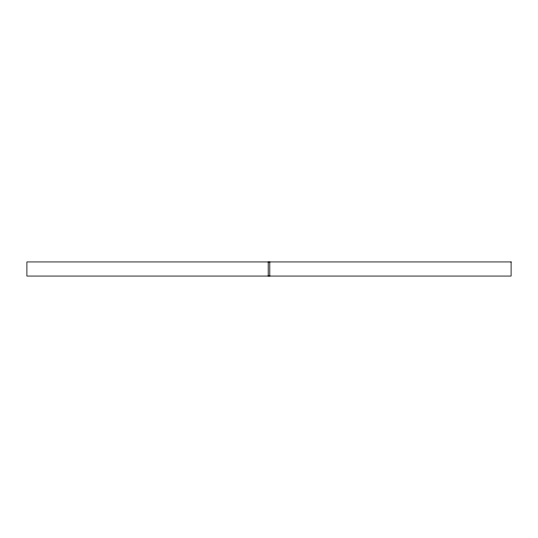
<?xml version="1.0" encoding="UTF-8"?>
<svg xmlns="http://www.w3.org/2000/svg" width="538" height="538" viewBox="0 0 538 538"><rect width="100%" height="100%" fill="white"/><g stroke="black" fill="none" stroke-linecap="round" stroke-linejoin="round"><path stroke-width="0.81" d="M269.807 261.939L269.807 276.061M268.193 261.939L268.193 276.061M511.1 261.939L26.9 261.939L26.9 276.061L511.1 276.061L511.1 261.939"/></g></svg>
